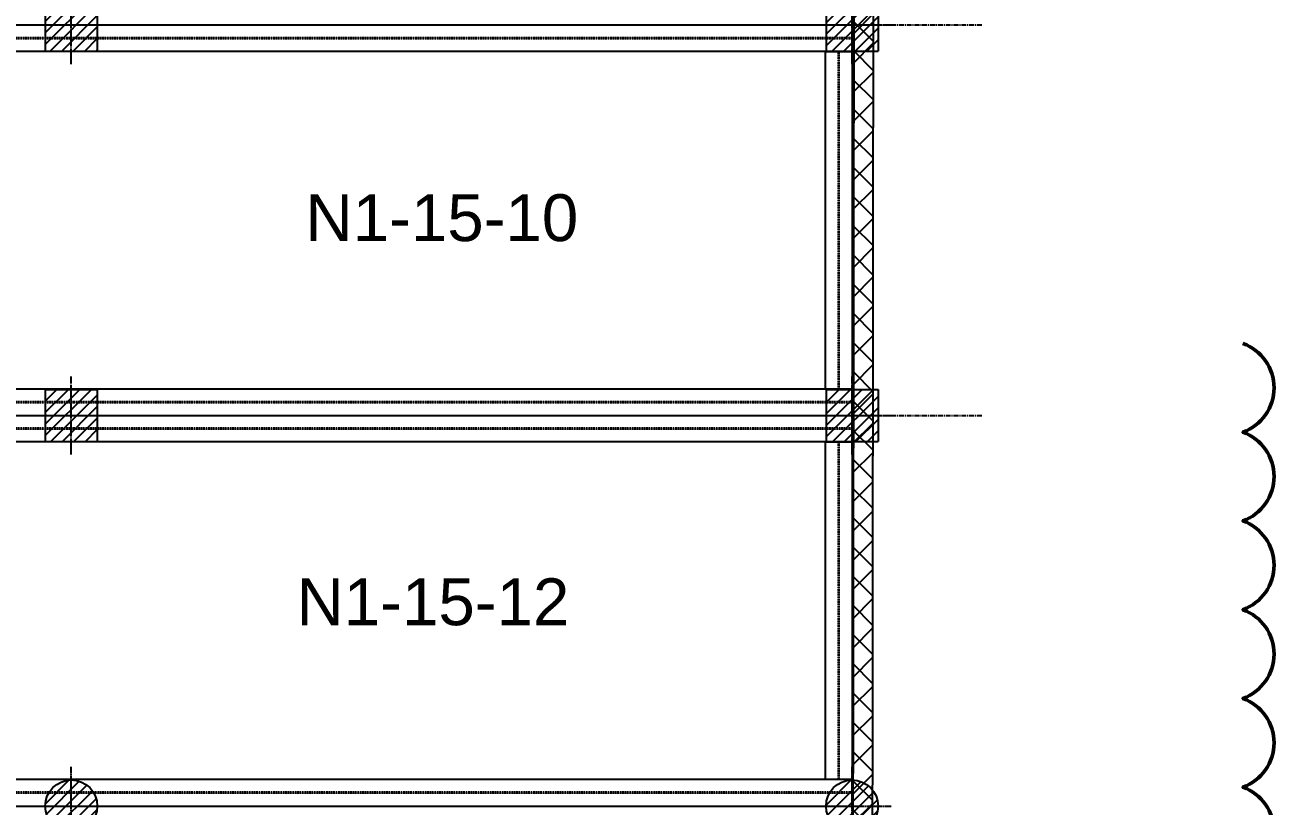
# Model space of a CAD drawing. Header units: millimetres. Extents: x 4080735 to 4152075, y -451436 to -400976.
# Drawn here: x 4123452 to 4133050, y -438662 to -432662 of the extents above; entities that cross this region are included whole.
import ezdxf
from ezdxf.enums import TextEntityAlignment as Align

# ---------------------------------------------------------------- set-up
doc = ezdxf.new("R2010")
doc.units = ezdxf.units.MM
doc.header["$LTSCALE"] = 60
doc.set_wipeout_variables(frame=1)
for name, pattern in [('120', [23, 20, -1, 1, -1]), ('CEN', [62, 60, -1, 0, -1]), ('CENTER', [2, 1.25, -0.25, 0.25, -0.25]), ('HIDDEN', [0.375, 0.25, -0.125])]:
    doc.linetypes.add(name, pattern=pattern)
for name, color, linetype in [('1CEN', 1, 'CEN'), ('1ST FL FW1-2', 3, 'Continuous'), ('C_TEXT_CONTAINER NO', 7, 'Continuous'), ('CEN', 1, 'CENTER'), ('DIM-SCALE', 7, 'Continuous'), ('PILE', 4, 'Continuous')]:
    doc.layers.add(name, color=color, linetype=linetype)
doc.layers.add('C_REV', color=4, linetype='Continuous', lineweight=50)
doc.styles.add('Arial', font='arial.ttf')
pattern_1 = [(45, (0, 0), (-44.19417382415921, 44.19417382415922), [])]

# ---------------------------------------------------------------- blocks, each defined once
blk = doc.blocks.new('외각')
at = {"color": 8, "linetype": 'HIDDEN', "ltscale": 0.1}
for p, q in [((-15.99999999519787, -6977.755000000296), (-15015.99999999636, -6977.755000000296)), ((-15.99999999519787, -6985.245000000286), (-15015.99999999636, -6985.245000000286)), ((-121.2449999963283, -9676.999999999913), (-121.2449999961827, -7082.999999998952)), ((-113.7549999963376, -9676.999999999913), (-113.7549999961921, -7082.999999998952)), ((-15.99999999519787, -9774.754999998782), (-15015.99999999636, -9774.754999998782)), ((-15.99999999519787, -9782.244999998773), (-15015.99999999636, -9782.244999998773)), ((-15.99999999519787, -9977.755000000296), (-15015.99999999636, -9977.755000000296)), ((-15.99999999519787, -9985.245000000286), (-15015.99999999636, -9985.245000000286)), ((-121.2449999963283, -12676.99999999991), (-121.2449999961827, -10082.99999999895)), ((-113.7549999963376, -12676.99999999991), (-113.7549999961921, -10082.99999999895)), ((-15.99999999519787, -12774.75499999878), (-15015.99999999636, -12774.75499999878)), ((-15.99999999519787, -12782.24499999877), (-15015.99999999636, -12782.24499999877))]:
    blk.add_line(p, q, dxfattribs=at)
at = {"color": 8}
for points in [[(-15.99999999631837, -7082.999999998836), (-15015.99999999632, -7083.000000000931), (-15015.99999999632, -6879.999999999825), (-15.99999999399006, -6879.999999998836)], [(-218.9999999963329, -7082.999999998952), (-15.99999999633292, -7082.999999998952), (-15.99999999633292, -9676.999999998778), (-218.9999999963329, -9677.000000000116)], [(-15.99999999631837, -9676.999999998778), (-15015.99999999632, -9676.999999996682), (-15015.99999999632, -9879.999999997788), (-15.99999999399006, -9879.999999998778)], [(-15.99999999631837, -10082.99999999884), (-15015.99999999632, -10083.00000000093), (-15015.99999999632, -9879.999999999825), (-15.99999999399006, -9879.999999998836)], [(-218.9999999963329, -10082.99999999895), (-15.99999999633292, -10082.99999999895), (-15.99999999633292, -12676.99999999878), (-218.9999999963329, -12677.00000000012)], [(-15.99999999631837, -12676.99999999878), (-15015.99999999632, -12676.99999999668), (-15015.99999999632, -12879.99999999779), (-15.99999999399006, -12879.99999999878)]]:
    blk.add_lwpolyline(points, close=True, dxfattribs=at)
blk = doc.blocks.new('406.9X9')
at = {"layer": 'PILE', "linetype": 'ByBlock'}
h = blk.add_hatch(dxfattribs=at)
h.set_pattern_fill('ANSI31', color=256, scale=500, style=0)
h.set_pattern_definition(pattern_1)
edge = h.paths.add_edge_path()
edge.add_arc((0, 0), 200, 0, 360)
at = {"layer": 'CEN', "linetype": '120', "ltscale": 0.1}
for p, q in [((-2.041279203118641e-13, -300.0000000002728), (1.36932592852984e-13, 299.9999999997272)), ((-300.0000000006585, -9.311919391659459e-10), (299.9999999993414, -9.314477345508195e-10))]:
    blk.add_line(p, q, dxfattribs=at)
at = {"layer": 'PILE', "linetype": 'ByBlock'}
blk.add_circle((0, 0), 200, dxfattribs=at)
blk = doc.blocks.new('PILE2')
at = {"layer": 'PILE', "linetype": 'ByBlock'}
h = blk.add_hatch(dxfattribs=at)
h.set_pattern_fill('ANSI31', color=256, scale=500, style=0)
h.set_pattern_definition(pattern_1)
h.paths.add_polyline_path([(0, 0), (199.9999999997672, 1.4210854715202e-14), (199.9999999995343, 200.0000000009313), (0, 200.0000000009314)])
h.paths.add_polyline_path([(200, -200.0000000008731), (199.9999999997672, 0), (0, 1.4210854715202e-14), (0, -200.0000000008731)])
h.paths.add_polyline_path([(0, -200.0000000008731), (0, 0), (-200.0000000002328, 0), (-200.0000000004657, -200.0000000008731)])
h.paths.add_polyline_path([(-200.0000000002329, 1.4210854715202e-14), (0, 1.4210854715202e-14), (-7.105427357601002e-15, 200.0000000009313), (-200, 200.0000000009313)])
at = {"layer": 'CEN', "linetype": '120', "ltscale": 0.1}
for p, q in [((0, -299.9999999993597), (0, 300.0000000006403)), ((-300.0000000004657, 0), (299.9999999995343, 0))]:
    blk.add_line(p, q, dxfattribs=at)
at = {"layer": 'PILE', "linetype": 'ByBlock'}
for p, q in [((-200, 200.0000000009313), (199.9999999995343, 200.0000000009313)), ((-200, 200.0000000009313), (-200.0000000004657, -200.0000000009313)), ((199.9999999995343, 200.0000000009895), (200, -200.0000000008731)), ((-200.0000000004657, -200.0000000008731), (199.9999999995343, -200.0000000008731))]:
    blk.add_line(p, q, dxfattribs=at)

msp = doc.modelspace()

# ---------------------------------------------------------------- hatches: boundary and pattern name
at = {"layer": '1ST FL FW1-2'}
h = msp.add_hatch(dxfattribs=at)
h.set_pattern_fill('ANSI37', color=8, scale=50)
h.set_pattern_definition([(45, (-108366.3274922878, 160913.1576123672), (-112.2532015133644, 112.2532015133644), []), (135, (-108366.3274922878, 160913.1576123672), (-112.2532015133644, -112.2532015133644), [])])
h.paths.add_polyline_path([(4099657.7604045, -438662.0035934295), (4099657.759681344, -438812.0035934278), (4114657.760404503, -438812.0751857657), (4114657.760404503, -444812.0035934268), (4129957.600489838, -444812.003593602), (4129973.760319165, -429662.1635933397), (4129823.760404499, -429662.0035934308), (4129807.760404504, -444662.0035936003), (4114807.760404503, -444662.0035934286), (4114807.760404503, -438662.0759089188)])

# ---------------------------------------------------------------- linework, layer by layer
at = {"layer": '1CEN', "color": 1, "linetype": 'CENTER', "ltscale": 0.5}
for p, q in [((4129807.760404488, -407162.0759087493), (4129807.760404488, -445662.0759087484)), ((4093807.760404488, -432662.0759087484), (4130807.760404488, -432662.0759087484)), ((4093807.760404488, -435662.0759087484), (4130807.760404488, -435662.0759087484))]:
    msp.add_line(p, q, dxfattribs=at)
at = {"layer": '1ST FL FW1-2', "color": 8}
for points in [[(4129973.760319165, -429662.1635933397), (4129957.600489838, -444812.003593602), (4114657.760404503, -444812.0035934268), (4114657.760404503, -438812.0751857657), (4099657.759681344, -438812.0035934278)], [(4129823.760404499, -429662.0035934308), (4129807.760404504, -444662.0035936003), (4114807.760404503, -444662.0035934286), (4114807.760404503, -438662.0759089188), (4099657.7604045, -438662.0035934295)]]:
    msp.add_lwpolyline(points, dxfattribs=at)
at = {"layer": 'C_REV'}
msp.add_lwpolyline([(4132811.665730149, -435108.3075826682, -0.7002075382097097), (4132811.665730149, -435108.3075826682, -0.7002075382097097), (4132811.665730149, -435790.0966416827, -0.7002075382097097), (4132811.665730149, -436471.8857006974, -0.7002075382097097), (4132811.665730149, -437153.674759712, -0.7002075382097097), (4132811.665730149, -437835.4638187265, -0.7002075382097097), (4132811.665730149, -438517.2528777412, -0.7002075382097097), (4132811.665730149, -439199.0419367558, -0.7002075382097097), (4132811.665730149, -439880.8309957703, -0.7002075382097097), (4132811.665730149, -440562.620054785, -0.7002075382097097), (4132811.665730149, -441244.4091137996, -0.7002075382097097), (4132811.665730149, -441926.1981728142, -0.7002075382097097), (4132811.665730149, -442607.9872318288, -0.7002075382097097), (4132811.665730149, -443289.7762908434, -0.7002075382097097), (4132811.665730149, -443971.565349858, -0.7002075382097097), (4132811.665730149, -444653.3544088727, -0.7002075382097097), (4132811.665730149, -445335.1434678872, -0.7002075382097097)], format="xyb", dxfattribs=at)

# ---------------------------------------------------------------- block references
at = {"color": 8}
msp.add_blockref('외각', (4129823.760404499, -425782.0035934308), dxfattribs=at)
at = {"layer": 'DIM-SCALE'}
for p in [(4123807.760404488, -438662.0759087484), (4129807.760404488, -438662.0759087484)]:
    msp.add_blockref('406.9X9', p, dxfattribs=at)
at = {"layer": 'PILE', "color": 3}
for p in [(4123807.760404488, -432662.003593429), (4129807.760404488, -432662.003593429), (4123807.760404488, -435662.003593429), (4129807.760404488, -435662.003593429)]:
    msp.add_blockref('PILE2', p, dxfattribs=at)

# ---------------------------------------------------------------- next in the draw order: wipeouts: each hides what was drawn before it
for points in [[(4125494.61265013, -434454.4318327944), (4127789.723154905, -434454.4318327944), (4127789.723154905, -433834.8192816348), (4125494.61265013, -433834.8192816348)], [(4125426.286249931, -437405.2056157561), (4127721.396754706, -437405.2056157561), (4127721.396754706, -436785.5930645965), (4125426.286249931, -436785.5930645965)]]:
    msp.add_wipeout(points).dxf.layer = 'C_TEXT_CONTAINER NO'

# ---------------------------------------------------------------- next in the draw order: texts
at = {"layer": 'C_TEXT_CONTAINER NO', "color": 3, "style": 'Arial'}
for s, p in [('N1-15-10', (4126655.428475505, -434142.2926786336)), ('N1-15-12', (4126587.102075305, -437093.0664615954))]:
    msp.add_text(s, height=360, dxfattribs=at).set_placement(p, align=Align.MIDDLE_CENTER)

doc.saveas('drawing.dxf')
